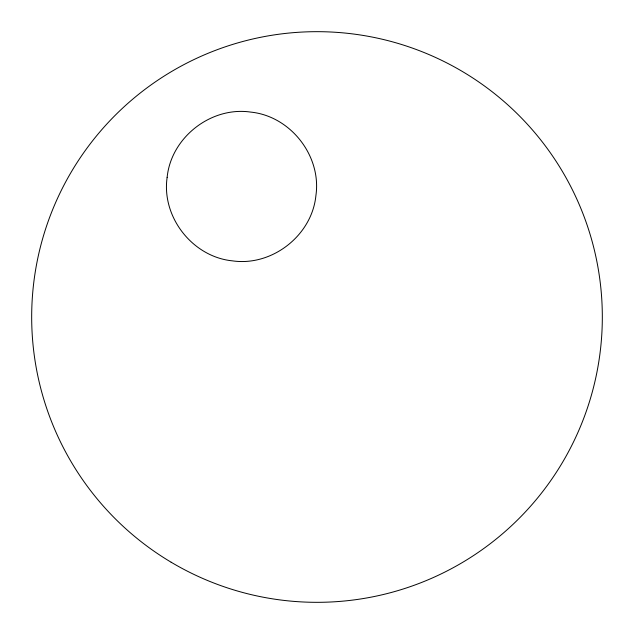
<?xml version="1.0" encoding="UTF-8"?>
<svg xmlns="http://www.w3.org/2000/svg" width="634" height="634" viewBox="0 0 634 634"><rect width="100%" height="100%" fill="white"/><g stroke="black" fill="none" stroke-linecap="round" stroke-linejoin="round"><path stroke-width="0.95" d="M167.138 177.346C161.345 216.987 192.538 256.897 232.401 260.851C272.041 266.645 311.952 235.46 315.906 195.589C321.707 155.948 290.515 116.038 250.644 112.083C211.003 106.282 171.093 137.475 167.138 177.346M171.14 562.223A285.324 285.324 0 0 0 602.3 320.701A285.324 285.324 0 0 0 177.56 68.068A285.324 285.324 0 0 0 171.14 562.223"/></g></svg>
